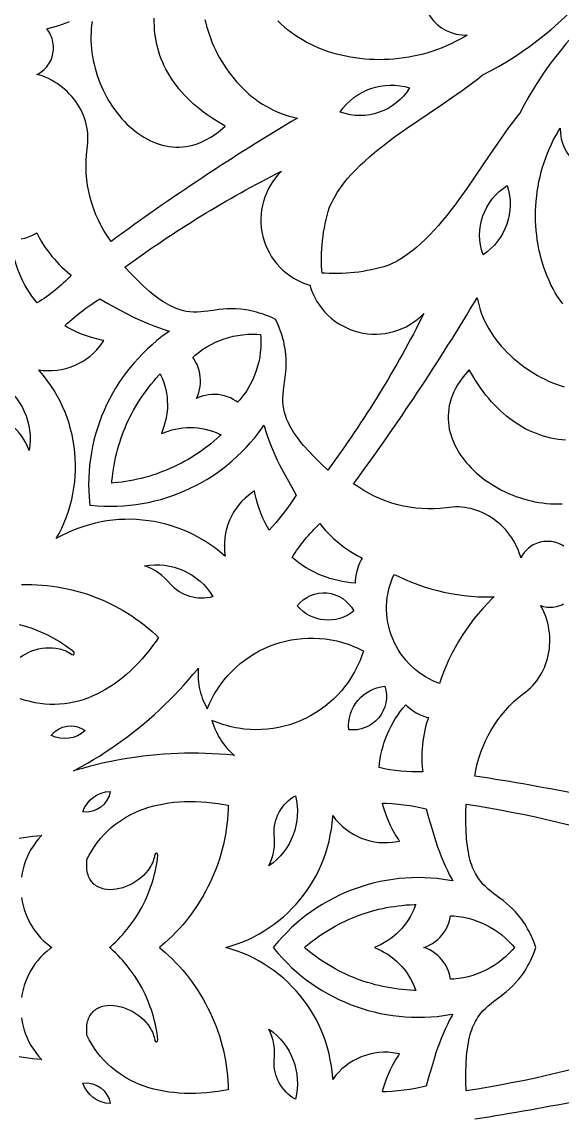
# Model space of a CAD drawing. Extents: x -1917 to -261, y -485 to 605.
# Drawn here: x -1255.5 to -1163.9, y 31.7 to 217.3 of the extents above; entities that cross this region are included whole.
import ezdxf

# ---------------------------------------------------------------- set-up
doc = ezdxf.new("R2010")
doc.units = 0
doc.layers.add('LAYER_1', color=18, linetype='CONTINUOUS')

msp = doc.modelspace()

# ---------------------------------------------------------------- linework, layer by layer
at = {"layer": 'LAYER_1'}
for points in [[(-1133.56, 232.64, 0.208478), (-1171.06, 201.79), (-1171.69, 201.01), (-1172.33, 200.17), (-1172.97, 199.31), (-1173.61, 198.42), (-1174.89, 196.6), (-1176.17, 194.72), (-1178.76, 190.89), (-1180.07, 188.97), (-1181.41, 187.09), (-1182.09, 186.17), (-1182.78, 185.27), (-1183.47, 184.39), (-1184.18, 183.52), (-1184.89, 182.69), (-1185.61, 181.88), (-1186.34, 181.1), (-1187.08, 180.35), (-1187.84, 179.64), (-1188.6, 178.97), (-1189.38, 178.34), (-1190.17, 177.75), (-1190.98, 177.21), (-1191.8, 176.72), (-1192.21, 176.49), (-1192.63, 176.28), (-1193.05, 176.08), (-1193.47, 175.9), (-1194.15, 175.69), (-1194.85, 175.5), (-1195.55, 175.33), (-1196.26, 175.17), (-1196.96, 175.03), (-1197.67, 174.9), (-1198.39, 174.8), (-1199.1, 174.71), (-1199.82, 174.64), (-1200.54, 174.59), (-1201.26, 174.55), (-1201.98, 174.53), (-1202.7, 174.53), (-1203.42, 174.55), (-1204.14, 174.58), (-1204.63, 174.62), (-1204.67, 175.11), (-1204.7, 175.83), (-1204.72, 176.55), (-1204.72, 177.27), (-1204.7, 177.99), (-1204.66, 178.71), (-1204.61, 179.43), (-1204.54, 180.15), (-1204.45, 180.86), (-1204.35, 181.58), (-1204.22, 182.29), (-1204.08, 183), (-1203.92, 183.7), (-1203.75, 184.4), (-1203.56, 185.1), (-1203.35, 185.78), (-1203.17, 186.2), (-1202.97, 186.62), (-1202.76, 187.04), (-1202.53, 187.45), (-1202.04, 188.27), (-1201.5, 189.08), (-1200.91, 189.87), (-1200.28, 190.65), (-1199.61, 191.41), (-1198.9, 192.17), (-1198.15, 192.91), (-1197.38, 193.64), (-1196.57, 194.36), (-1195.73, 195.08), (-1194.87, 195.78), (-1193.98, 196.47), (-1193.08, 197.16), (-1192.16, 197.84), (-1190.28, 199.18), (-1188.36, 200.49), (-1184.53, 203.08), (-1182.65, 204.36), (-1180.83, 205.64), (-1179.08, 206.92), (-1178.24, 207.56), (-1177.46, 208.19, 0.208481), (-1146.61, 245.69)], [(-1186.93, 225.2, 0.55555), (-1180.01, 215.03), (-1180.48, 214.74), (-1181.21, 214.31), (-1181.96, 213.91), (-1182.72, 213.54), (-1183.49, 213.19), (-1184.27, 212.86), (-1185.06, 212.56), (-1185.86, 212.28), (-1186.66, 212.03), (-1187.47, 211.8), (-1188.29, 211.6), (-1189.11, 211.42), (-1189.93, 211.27), (-1190.76, 211.14), (-1191.59, 211.03), (-1192.42, 210.95), (-1193.25, 210.89), (-1194.08, 210.85), (-1194.91, 210.84), (-1195.74, 210.86), (-1196.57, 210.89), (-1197.39, 210.95), (-1198.2, 211.03), (-1199.01, 211.14), (-1199.81, 211.27), (-1200.61, 211.42), (-1201.4, 211.6), (-1202.17, 211.8), (-1202.94, 212.02), (-1203.7, 212.26), (-1204.44, 212.53), (-1205.17, 212.82), (-1205.89, 213.13), (-1206.6, 213.46), (-1207.29, 213.82), (-1207.96, 214.19), (-1208.61, 214.59), (-1209.25, 215.01), (-1209.87, 215.46), (-1210.47, 215.92), (-1211.05, 216.41), (-1211.6, 216.91), (-1212.14, 217.44)], [(-1224.48, 217.69), (-1224.33, 217.02), (-1224.16, 216.36), (-1223.96, 215.69), (-1223.74, 215.03), (-1223.5, 214.37), (-1223.24, 213.71), (-1222.96, 213.06), (-1222.65, 212.42), (-1222.33, 211.78), (-1221.99, 211.15), (-1221.63, 210.53), (-1221.25, 209.91), (-1220.85, 209.31), (-1220.43, 208.72), (-1219.99, 208.15), (-1219.54, 207.59), (-1219.07, 207.04), (-1218.58, 206.51), (-1218.08, 205.99), (-1217.56, 205.49), (-1217.02, 205.01), (-1216.47, 204.55), (-1215.91, 204.12), (-1215.33, 203.7), (-1214.73, 203.3), (-1214.12, 202.93), (-1213.5, 202.59), (-1212.86, 202.27), (-1212.21, 201.97), (-1211.55, 201.7), (-1210.88, 201.47), (-1210.19, 201.26), (-1209.49, 201.08), (-1208.81, 200.94, 0.023948), (-1240.4, 180, -0.193982), (-1244.47, 195.72), (-1244.4, 196.23), (-1244.34, 196.75), (-1244.32, 197.28), (-1244.33, 197.8), (-1244.36, 198.33), (-1244.42, 198.85), (-1244.51, 199.37), (-1244.62, 199.88), (-1244.76, 200.39), (-1244.92, 200.9), (-1245.11, 201.39), (-1245.32, 201.88), (-1245.56, 202.36), (-1245.82, 202.84), (-1246.1, 203.3), (-1246.4, 203.75), (-1246.73, 204.18), (-1247.07, 204.6), (-1247.44, 205.01), (-1247.82, 205.4), (-1248.23, 205.78), (-1248.65, 206.14), (-1249.1, 206.48), (-1249.56, 206.8), (-1250.04, 207.1), (-1250.53, 207.38), (-1251.04, 207.63), (-1251.57, 207.87), (-1252.11, 208.08), (-1252.67, 208.26), (-1252.98, 208.34), (-1252.84, 208.41), (-1252.55, 208.58), (-1252.27, 208.76), (-1252.01, 208.96), (-1251.76, 209.18), (-1251.54, 209.41), (-1251.32, 209.65), (-1251.13, 209.9), (-1250.95, 210.16), (-1250.79, 210.44), (-1250.65, 210.72), (-1250.53, 211.01), (-1250.42, 211.31), (-1250.33, 211.61), (-1250.27, 211.92), (-1250.22, 212.23), (-1250.19, 212.54), (-1250.17, 212.86), (-1250.18, 213.18), (-1250.21, 213.49), (-1250.26, 213.81), (-1250.33, 214.12), (-1250.42, 214.43), (-1250.53, 214.74), (-1250.66, 215.04), (-1250.82, 215.33), (-1250.99, 215.62), (-1251.19, 215.9), (-1251.33, 216.07), (-1251.15, 216.11), (-1250.52, 216.28), (-1249.89, 216.46), (-1249.27, 216.66), (-1248.65, 216.87), (-1248.04, 217.1), (-1247.43, 217.35)], [(-1163.79, 169.38), (-1164.24, 170), (-1164.66, 170.64), (-1165.06, 171.29), (-1165.44, 171.97), (-1165.79, 172.65), (-1166.12, 173.36), (-1166.44, 174.08), (-1166.72, 174.81), (-1166.99, 175.55), (-1167.23, 176.31), (-1167.45, 177.08), (-1167.65, 177.85), (-1167.83, 178.64), (-1167.98, 179.44), (-1168.11, 180.24), (-1168.22, 181.05), (-1168.3, 181.86), (-1168.36, 182.68), (-1168.39, 183.51), (-1168.41, 184.34), (-1168.4, 185.17), (-1168.36, 186), (-1168.3, 186.83), (-1168.22, 187.66), (-1168.11, 188.49), (-1167.98, 189.32), (-1167.83, 190.14), (-1167.65, 190.96), (-1167.45, 191.78), (-1167.22, 192.59), (-1166.97, 193.4), (-1166.69, 194.19), (-1166.39, 194.98), (-1166.06, 195.76), (-1165.71, 196.53), (-1165.34, 197.29), (-1164.94, 198.04), (-1164.51, 198.77), (-1164.22, 199.24, 0.555563), (-1154.05, 192.32, 0.258887)], [(-1255.66, 180.43), (-1255.05, 180.57), (-1254.44, 180.76), (-1253.86, 180.99), (-1253.29, 181.27), (-1253, 181.44), (-1252.85, 181.13), (-1252.55, 180.57), (-1252.24, 180.02), (-1251.91, 179.48), (-1251.56, 178.95), (-1251.2, 178.44), (-1250.82, 177.94), (-1250.43, 177.45), (-1250.03, 176.97), (-1249.62, 176.51), (-1249.19, 176.07), (-1248.76, 175.64), (-1248.31, 175.22), (-1247.85, 174.82), (-1247.39, 174.44), (-1247.16, 174.26, -0.066734), (-1252.92, 169.55, -0.161874), (-1257.26, 180.26)], [(-1163.63, 128.26), (-1163.92, 128.43), (-1164.21, 128.59), (-1164.52, 128.72), (-1164.82, 128.83), (-1165.13, 128.92), (-1165.44, 128.99), (-1165.76, 129.04), (-1166.08, 129.07), (-1166.39, 129.08), (-1166.71, 129.07), (-1167.02, 129.03), (-1167.33, 128.99), (-1167.64, 128.92), (-1167.94, 128.83), (-1168.24, 128.72), (-1168.53, 128.6), (-1168.81, 128.46), (-1169.09, 128.3), (-1169.35, 128.12), (-1169.6, 127.93), (-1169.85, 127.72), (-1170.07, 127.49), (-1170.29, 127.24), (-1170.49, 126.98), (-1170.67, 126.7), (-1170.84, 126.41), (-1170.91, 126.27), (-1170.99, 126.58), (-1171.18, 127.14), (-1171.38, 127.68), (-1171.62, 128.21), (-1171.87, 128.72), (-1172.15, 129.21), (-1172.45, 129.69), (-1172.77, 130.15), (-1173.11, 130.6), (-1173.47, 131.02), (-1173.85, 131.43), (-1174.24, 131.81), (-1174.65, 132.18), (-1175.07, 132.52), (-1175.51, 132.85), (-1175.95, 133.15), (-1176.41, 133.43), (-1176.89, 133.69), (-1177.37, 133.93), (-1177.86, 134.14), (-1178.35, 134.33), (-1178.86, 134.49), (-1179.37, 134.63), (-1179.88, 134.74), (-1180.4, 134.83), (-1180.92, 134.89), (-1181.45, 134.92), (-1181.97, 134.93), (-1182.5, 134.91), (-1183.02, 134.85), (-1183.53, 134.78, -0.194027), (-1199.26, 138.86, 0.023981), (-1178.31, 170.44), (-1178.17, 169.76), (-1177.99, 169.06), (-1177.78, 168.38), (-1177.55, 167.7), (-1177.28, 167.04), (-1176.99, 166.39), (-1176.66, 165.75), (-1176.32, 165.13), (-1175.95, 164.52), (-1175.55, 163.92), (-1175.13, 163.34), (-1174.7, 162.78), (-1174.24, 162.23), (-1173.76, 161.69), (-1173.26, 161.17), (-1172.74, 160.67), (-1172.21, 160.18), (-1171.66, 159.71), (-1171.1, 159.26), (-1170.53, 158.82), (-1169.94, 158.4), (-1169.34, 158), (-1168.72, 157.62), (-1168.1, 157.26), (-1167.47, 156.92), (-1166.84, 156.6), (-1166.19, 156.29), (-1165.54, 156.01), (-1164.88, 155.75), (-1164.22, 155.51), (-1163.56, 155.29)], [(-1141.56, 81.71, 0.023948), (-1178.7, 89.23, -0.193982), (-1170.47, 103.23), (-1170.05, 103.53), (-1169.64, 103.87), (-1169.26, 104.22), (-1168.89, 104.6), (-1168.54, 104.99), (-1168.21, 105.41), (-1167.91, 105.83), (-1167.62, 106.28), (-1167.36, 106.74), (-1167.12, 107.21), (-1166.9, 107.69), (-1166.71, 108.19), (-1166.53, 108.7), (-1166.38, 109.21), (-1166.26, 109.74), (-1166.15, 110.27), (-1166.07, 110.81), (-1166.02, 111.35), (-1165.99, 111.9), (-1165.99, 112.45), (-1166.01, 113), (-1166.05, 113.55), (-1166.13, 114.11), (-1166.22, 114.66), (-1166.35, 115.21), (-1166.5, 115.76), (-1166.68, 116.3), (-1166.89, 116.84), (-1167.13, 117.37), (-1167.4, 117.89), (-1167.55, 118.17), (-1167.41, 118.12), (-1167.08, 118.03), (-1166.76, 117.96), (-1166.43, 117.92), (-1166.1, 117.9), (-1165.78, 117.9), (-1165.46, 117.92), (-1165.14, 117.96), (-1164.83, 118.03), (-1164.52, 118.11), (-1164.22, 118.21), (-1163.93, 118.32), (-1163.65, 118.46)], [(-1255.84, 109.42), (-1255.38, 109.73), (-1254.89, 110.01), (-1254.37, 110.27), (-1253.83, 110.49), (-1253.27, 110.67), (-1252.69, 110.82), (-1252.11, 110.93), (-1251.51, 111), (-1250.92, 111.03), (-1250.33, 111.01), (-1249.75, 110.95), (-1249.17, 110.84), (-1248.89, 110.76), (-1248.61, 110.68), (-1248.34, 110.58), (-1248.07, 110.47), (-1247.81, 110.34), (-1247.56, 110.2), (-1247.31, 110.05), (-1247.06, 109.88, 0.968464), (-1246.74, 110.31), (-1247.2, 110.67), (-1247.66, 111.02), (-1248.14, 111.36), (-1248.62, 111.69), (-1249.11, 112), (-1249.6, 112.3), (-1250.1, 112.59), (-1250.61, 112.86), (-1251.12, 113.13), (-1251.64, 113.38), (-1252.69, 113.84), (-1253.77, 114.26), (-1254.86, 114.62), (-1255.96, 114.92)], [(-1149.86, 43.06, -0.042468), (-1180.16, 35.81), (-1180.21, 37.26), (-1180.22, 38.86), (-1180.19, 40.32), (-1180.11, 41.65), (-1180.05, 42.26), (-1179.98, 42.85), (-1179.9, 43.4), (-1179.81, 43.93), (-1179.72, 44.43), (-1179.61, 44.9), (-1179.49, 45.35), (-1179.37, 45.77), (-1179.23, 46.17), (-1179.09, 46.55), (-1178.94, 46.91), (-1178.79, 47.25), (-1178.62, 47.58), (-1178.45, 47.88), (-1178.28, 48.17), (-1178.09, 48.44), (-1177.71, 48.96), (-1177.3, 49.42), (-1176.87, 49.85), (-1176.42, 50.26), (-1175.95, 50.65), (-1175.46, 51.02), (-1174.45, 51.78), (-1173.4, 52.6), (-1172.87, 53.06), (-1172.34, 53.56), (-1171.81, 54.11), (-1171.28, 54.71), (-1170.76, 55.39), (-1170.25, 56.13), (-1170, 56.54), (-1169.76, 56.97), (-1169.52, 57.42), (-1169.28, 57.89), (-1169.04, 58.39), (-1168.81, 58.91), (-1168.59, 59.46), (-1168.34, 60.14), (-1168.59, 60.81), (-1168.81, 61.36), (-1169.04, 61.89), (-1169.28, 62.38), (-1169.52, 62.86), (-1169.76, 63.31), (-1170, 63.73), (-1170.25, 64.14), (-1170.51, 64.52), (-1170.76, 64.89), (-1171.28, 65.56), (-1171.81, 66.17), (-1172.34, 66.72), (-1172.87, 67.21), (-1173.4, 67.67), (-1173.93, 68.09), (-1174.45, 68.49), (-1175.46, 69.25), (-1175.95, 69.63), (-1176.42, 70.02), (-1176.87, 70.42), (-1177.3, 70.85), (-1177.71, 71.32), (-1178.09, 71.83), (-1178.45, 72.39), (-1178.62, 72.7), (-1178.79, 73.02), (-1178.94, 73.36), (-1179.09, 73.72), (-1179.23, 74.1), (-1179.37, 74.5), (-1179.49, 74.93), (-1179.61, 75.37), (-1179.72, 75.85), (-1179.81, 76.35), (-1179.9, 76.87), (-1179.98, 77.43), (-1180.05, 78.01), (-1180.11, 78.63), (-1180.19, 79.95), (-1180.22, 81.41), (-1180.21, 83.01), (-1180.16, 84.46, -0.042505), (-1149.86, 77.22, 0.575019)], [(-1178.7, 31.05, 0.023981), (-1141.56, 38.57), (-1141.94, 37.99), (-1142.3, 37.37), (-1142.64, 36.74), (-1142.95, 36.09), (-1143.23, 35.44), (-1143.48, 34.77), (-1143.71, 34.09), (-1143.9, 33.41), (-1144.07, 32.71), (-1144.21, 32.01), (-1144.33, 31.31)]]:
    msp.add_lwpolyline(points, format="xyb", dxfattribs=at)
for points in [[(-1243.61, 217.35), (-1243.7, 216.69), (-1243.77, 216.03), (-1243.81, 215.37), (-1243.83, 214.7), (-1243.82, 214.03), (-1243.79, 213.37), (-1243.73, 212.7), (-1243.66, 212.04), (-1243.56, 211.38), (-1243.44, 210.72), (-1243.29, 210.07), (-1243.13, 209.42), (-1242.95, 208.78), (-1242.75, 208.14), (-1242.53, 207.51), (-1242.29, 206.89), (-1242.03, 206.28), (-1241.76, 205.68), (-1241.47, 205.09), (-1241.16, 204.51), (-1240.83, 203.94), (-1240.49, 203.38), (-1240.14, 202.84), (-1239.77, 202.32), (-1239.38, 201.8), (-1238.98, 201.31), (-1238.57, 200.83), (-1238.15, 200.37), (-1237.71, 199.92), (-1237.26, 199.5), (-1236.8, 199.1), (-1236.33, 198.71), (-1235.85, 198.35), (-1235.36, 198.01), (-1234.86, 197.7), (-1234.35, 197.41), (-1233.83, 197.14), (-1233.3, 196.9), (-1232.77, 196.69), (-1232.23, 196.5), (-1231.68, 196.34), (-1231.12, 196.22), (-1230.56, 196.12), (-1230, 196.05), (-1229.43, 196.02), (-1228.86, 196.01), (-1228.28, 196.05), (-1227.7, 196.11), (-1227.12, 196.22), (-1226.53, 196.35), (-1225.95, 196.53), (-1225.37, 196.74), (-1224.78, 196.99), (-1224.2, 197.28), (-1223.62, 197.61), (-1223.04, 197.98), (-1222.46, 198.39), (-1221.89, 198.84), (-1221.04, 199.58), (-1222.09, 200.19), (-1222.78, 200.62), (-1223.45, 201.05), (-1224.1, 201.5), (-1224.73, 201.95), (-1225.33, 202.42), (-1225.91, 202.89), (-1226.47, 203.37), (-1227, 203.86), (-1227.51, 204.36), (-1228, 204.87), (-1228.47, 205.39), (-1228.91, 205.91), (-1229.33, 206.44), (-1229.73, 206.98), (-1230.11, 207.53), (-1230.46, 208.09), (-1230.79, 208.65), (-1231.1, 209.22), (-1231.39, 209.8), (-1231.65, 210.39), (-1231.89, 210.98), (-1232.11, 211.58), (-1232.31, 212.18), (-1232.48, 212.79), (-1232.64, 213.41), (-1232.77, 214.04), (-1232.87, 214.67), (-1232.96, 215.3), (-1233.02, 215.94), (-1233.06, 216.59), (-1233.08, 217.25), (-1233.08, 217.91)], [(-1163.31, 146.23), (-1163.95, 146.29), (-1164.58, 146.38), (-1165.22, 146.48), (-1165.84, 146.61), (-1166.46, 146.77), (-1167.07, 146.94), (-1167.67, 147.14), (-1168.27, 147.36), (-1168.86, 147.6), (-1169.45, 147.86), (-1170.03, 148.15), (-1170.6, 148.46), (-1171.16, 148.79), (-1171.72, 149.14), (-1172.27, 149.52), (-1172.81, 149.92), (-1173.34, 150.34), (-1173.86, 150.78), (-1174.38, 151.25), (-1174.89, 151.74), (-1175.39, 152.25), (-1175.88, 152.79), (-1176.36, 153.34), (-1176.84, 153.92), (-1177.3, 154.53), (-1177.75, 155.15), (-1178.2, 155.8), (-1178.63, 156.47), (-1179.06, 157.16), (-1179.67, 158.21), (-1180.41, 157.36), (-1180.86, 156.79), (-1181.27, 156.21), (-1181.64, 155.63), (-1181.97, 155.05), (-1182.26, 154.47), (-1182.51, 153.88), (-1182.72, 153.3), (-1182.9, 152.72), (-1183.04, 152.13), (-1183.14, 151.55), (-1183.2, 150.97), (-1183.24, 150.4), (-1183.23, 149.82), (-1183.2, 149.25), (-1183.13, 148.69), (-1183.04, 148.13), (-1182.91, 147.57), (-1182.75, 147.02), (-1182.56, 146.48), (-1182.35, 145.95), (-1182.11, 145.42), (-1181.84, 144.9), (-1181.55, 144.39), (-1181.24, 143.89), (-1180.9, 143.4), (-1180.54, 142.92), (-1180.15, 142.45), (-1179.75, 141.99), (-1179.33, 141.54), (-1178.88, 141.1), (-1178.42, 140.68), (-1177.94, 140.27), (-1177.45, 139.87), (-1176.93, 139.48), (-1176.41, 139.11), (-1175.87, 138.76), (-1175.31, 138.42), (-1174.74, 138.09), (-1174.16, 137.79), (-1173.57, 137.49), (-1172.97, 137.22), (-1172.36, 136.96), (-1171.74, 136.72), (-1171.11, 136.5), (-1170.47, 136.3), (-1169.83, 136.12), (-1169.18, 135.96), (-1168.53, 135.81), (-1167.87, 135.69), (-1167.21, 135.6), (-1166.55, 135.52), (-1165.88, 135.46), (-1165.22, 135.43), (-1164.55, 135.43), (-1163.88, 135.44)], [(-1255.58, 121.73), (-1254.72, 121.75), (-1253.85, 121.74), (-1252.99, 121.71), (-1252.12, 121.65), (-1251.27, 121.58), (-1250.41, 121.48), (-1249.56, 121.35), (-1248.72, 121.21), (-1247.88, 121.04), (-1247.04, 120.85), (-1246.22, 120.64), (-1245.39, 120.4), (-1244.58, 120.15), (-1243.77, 119.87), (-1242.97, 119.57), (-1242.18, 119.25), (-1241.39, 118.91), (-1240.62, 118.54), (-1239.85, 118.16), (-1239.1, 117.76), (-1238.35, 117.33), (-1237.62, 116.89), (-1236.89, 116.42), (-1236.18, 115.94), (-1235.48, 115.43), (-1234.8, 114.91), (-1234.12, 114.36), (-1233.46, 113.8), (-1232.82, 113.22), (-1232.35, 112.77), (-1232.78, 112.14), (-1233.36, 111.34), (-1233.95, 110.56), (-1234.56, 109.81), (-1235.18, 109.09), (-1235.82, 108.4), (-1236.47, 107.73), (-1237.13, 107.1), (-1237.8, 106.49), (-1238.49, 105.91), (-1239.19, 105.37), (-1239.9, 104.85), (-1240.62, 104.37), (-1241.35, 103.92), (-1242.09, 103.51), (-1242.84, 103.13), (-1243.6, 102.78), (-1244.37, 102.48), (-1245.15, 102.2), (-1245.93, 101.97), (-1246.72, 101.78), (-1247.52, 101.62), (-1248.33, 101.5), (-1249.14, 101.43), (-1249.96, 101.39), (-1250.79, 101.4), (-1251.62, 101.45), (-1252.46, 101.54), (-1253.3, 101.68), (-1254.15, 101.87), (-1255, 102.09), (-1255.81, 102.36)], [(-1256, 78.68), (-1255.25, 78.82), (-1254.49, 78.93), (-1253.73, 79.02), (-1252.96, 79.1), (-1252.2, 79.16), (-1252.14, 79.16), (-1252.18, 79.13), (-1252.69, 78.57), (-1253.16, 77.99), (-1253.59, 77.38), (-1253.99, 76.77), (-1254.34, 76.13), (-1254.65, 75.48), (-1254.92, 74.83), (-1255.15, 74.16), (-1255.34, 73.48), (-1255.49, 72.79), (-1255.6, 72.1)], [(-1255.59, 68.64), (-1255.48, 67.96), (-1255.33, 67.28), (-1255.14, 66.61), (-1254.92, 65.96), (-1254.66, 65.31), (-1254.36, 64.68), (-1254.03, 64.06), (-1253.66, 63.47), (-1253.26, 62.89), (-1252.83, 62.33), (-1252.36, 61.79), (-1251.85, 61.28), (-1251.31, 60.8), (-1250.74, 60.34), (-1250.46, 60.14), (-1250.74, 59.94), (-1251.31, 59.48), (-1251.85, 58.99), (-1252.36, 58.48), (-1252.83, 57.95), (-1253.26, 57.39), (-1253.66, 56.81), (-1254.03, 56.21), (-1254.36, 55.59), (-1254.66, 54.96), (-1254.92, 54.32), (-1255.14, 53.66), (-1255.33, 52.99), (-1255.48, 52.32), (-1255.59, 51.63)], [(-1255.6, 48.17), (-1255.49, 47.48), (-1255.34, 46.8), (-1255.15, 46.12), (-1254.92, 45.45), (-1254.65, 44.79), (-1254.34, 44.14), (-1253.99, 43.51), (-1253.59, 42.89), (-1253.16, 42.29), (-1252.69, 41.71), (-1252.18, 41.14), (-1252.14, 41.11), (-1252.2, 41.12), (-1252.96, 41.17), (-1253.73, 41.25), (-1254.49, 41.35), (-1255.25, 41.46), (-1256, 41.59)]]:
    msp.add_lwpolyline(points, dxfattribs=at)
for points in [[(-1201.53, 201.95, -0.33339), (-1189.78, 206.05, -0.355981)], [(-1211.51, 191.9, 0.575019), (-1206.7, 172.56, 0.574933), (-1187.35, 167.74, -0.042468), (-1203.65, 141.19), (-1204.72, 142.18), (-1205.86, 143.3), (-1206.87, 144.36), (-1207.75, 145.36), (-1208.14, 145.83), (-1208.51, 146.29), (-1208.84, 146.74), (-1209.15, 147.17), (-1209.44, 147.6), (-1209.69, 148.01), (-1209.93, 148.41), (-1210.14, 148.8), (-1210.33, 149.17), (-1210.5, 149.54), (-1210.65, 149.9), (-1210.78, 150.25), (-1210.89, 150.6), (-1210.99, 150.93), (-1211.07, 151.26), (-1211.13, 151.58), (-1211.22, 152.22), (-1211.26, 152.84), (-1211.26, 153.45), (-1211.23, 154.05), (-1211.17, 154.66), (-1211.09, 155.27), (-1210.91, 156.52), (-1210.75, 157.84), (-1210.7, 158.54), (-1210.68, 159.27), (-1210.69, 160.03), (-1210.74, 160.84), (-1210.85, 161.68), (-1211.02, 162.57), (-1211.13, 163.03), (-1211.26, 163.51), (-1211.41, 164), (-1211.57, 164.5), (-1211.76, 165.02), (-1211.97, 165.55), (-1212.2, 166.1), (-1212.5, 166.75), (-1213.15, 167.05), (-1213.7, 167.28), (-1214.23, 167.49), (-1214.75, 167.68), (-1215.26, 167.84), (-1215.74, 167.99), (-1216.22, 168.12), (-1216.68, 168.23), (-1217.13, 168.32), (-1217.57, 168.4), (-1218.42, 168.51), (-1219.22, 168.56), (-1219.98, 168.57), (-1220.71, 168.55), (-1221.41, 168.5), (-1222.08, 168.42), (-1222.73, 168.34), (-1223.98, 168.16), (-1224.59, 168.08), (-1225.2, 168.02), (-1225.8, 167.99), (-1226.41, 167.99), (-1227.03, 168.03), (-1227.66, 168.12), (-1228.32, 168.27), (-1228.65, 168.36), (-1229, 168.47), (-1229.35, 168.6), (-1229.71, 168.75), (-1230.08, 168.92), (-1230.46, 169.11), (-1230.84, 169.32), (-1231.24, 169.56), (-1231.65, 169.81), (-1232.08, 170.1), (-1232.51, 170.41), (-1232.96, 170.75), (-1233.42, 171.11), (-1233.89, 171.5), (-1234.89, 172.38), (-1235.95, 173.39), (-1237.07, 174.53), (-1238.06, 175.6, -0.042505)], [(-1173.2, 189.47, -0.33339), (-1177.3, 177.72, -0.355981)], [(-1240.98, 169.48), (-1239.47, 168.64), (-1237.93, 167.82), (-1236.37, 167.04), (-1235.58, 166.67), (-1234.79, 166.32), (-1233.99, 165.98), (-1233.18, 165.66), (-1232.37, 165.36), (-1231.55, 165.09), (-1230.72, 164.84), (-1230.47, 164.77), (-1230.88, 164.48), (-1231.77, 163.84), (-1232.63, 163.16), (-1233.46, 162.46), (-1234.26, 161.73), (-1235.03, 160.98), (-1235.78, 160.2), (-1236.5, 159.4), (-1237.19, 158.58), (-1237.85, 157.74), (-1238.48, 156.88), (-1239.08, 155.99), (-1239.65, 155.09), (-1240.18, 154.17), (-1240.69, 153.23), (-1241.16, 152.27), (-1241.6, 151.3), (-1242.01, 150.32), (-1242.39, 149.32), (-1242.73, 148.31), (-1243.04, 147.28), (-1243.31, 146.25), (-1243.55, 145.2), (-1243.75, 144.14), (-1243.91, 143.08), (-1244.04, 142.01), (-1244.14, 140.93), (-1244.19, 139.84), (-1244.21, 138.75), (-1244.19, 137.66), (-1244.13, 136.56), (-1244.02, 135.23), (-1242.69, 135.12), (-1241.59, 135.06), (-1240.5, 135.04), (-1239.41, 135.06), (-1238.32, 135.11), (-1237.24, 135.21), (-1236.17, 135.34), (-1235.11, 135.5), (-1234.05, 135.7), (-1233, 135.94), (-1231.97, 136.21), (-1230.94, 136.52), (-1229.93, 136.86), (-1228.93, 137.24), (-1227.95, 137.65), (-1226.98, 138.09), (-1226.02, 138.56), (-1225.08, 139.07), (-1224.16, 139.6), (-1223.26, 140.17), (-1222.38, 140.77), (-1221.51, 141.4), (-1220.67, 142.06), (-1219.85, 142.75), (-1219.05, 143.47), (-1218.27, 144.22), (-1217.52, 144.99), (-1216.79, 145.79), (-1216.09, 146.62), (-1215.42, 147.48), (-1214.77, 148.37), (-1214.48, 148.78), (-1214.41, 148.53), (-1214.16, 147.7), (-1213.89, 146.88), (-1213.59, 146.07), (-1213.27, 145.26), (-1212.94, 144.46), (-1212.58, 143.67), (-1212.21, 142.88), (-1211.83, 142.09), (-1211.43, 141.32), (-1210.61, 139.78), (-1209.77, 138.27), (-1208.99, 136.94), (-1209.45, 136.23), (-1210.02, 135.4), (-1210.6, 134.59), (-1211.21, 133.79), (-1211.83, 133), (-1212.48, 132.23), (-1213.14, 131.48), (-1213.58, 131), (-1213.85, 131.46), (-1214.27, 132.24), (-1214.65, 133.03), (-1215, 133.84), (-1215.31, 134.67), (-1215.58, 135.51), (-1215.81, 136.37), (-1216, 137.24), (-1216.09, 137.63), (-1216.42, 137.41, 0.292397), (-1221.04, 126.55), (-1221.2, 126.7), (-1222.01, 127.38), (-1222.84, 128.02), (-1223.69, 128.62), (-1224.57, 129.18), (-1225.46, 129.7), (-1226.36, 130.19), (-1227.29, 130.63), (-1228.22, 131.03), (-1229.17, 131.39), (-1230.14, 131.71), (-1231.11, 131.99), (-1232.09, 132.23), (-1233.08, 132.43), (-1234.07, 132.59), (-1235.07, 132.7), (-1236.08, 132.78), (-1237.08, 132.82), (-1238.09, 132.81), (-1239.09, 132.76), (-1240.1, 132.68), (-1241.1, 132.55), (-1242.1, 132.38), (-1243.09, 132.16), (-1244.07, 131.91), (-1245.05, 131.62), (-1246.02, 131.28), (-1246.97, 130.9), (-1247.92, 130.48), (-1248.85, 130.02), (-1249.71, 129.54), (-1249.23, 130.41), (-1248.77, 131.33), (-1248.35, 132.28), (-1247.97, 133.23), (-1247.63, 134.2), (-1247.34, 135.18), (-1247.09, 136.16), (-1246.87, 137.15), (-1246.7, 138.15), (-1246.57, 139.15), (-1246.49, 140.16), (-1246.44, 141.16), (-1246.43, 142.17), (-1246.47, 143.18), (-1246.55, 144.18), (-1246.66, 145.18), (-1246.82, 146.17), (-1247.02, 147.16), (-1247.26, 148.14), (-1247.54, 149.12), (-1247.86, 150.08), (-1248.22, 151.03), (-1248.62, 151.96), (-1249.06, 152.89), (-1249.55, 153.79), (-1250.07, 154.68), (-1250.63, 155.56), (-1251.23, 156.41), (-1251.87, 157.24), (-1252.55, 158.05), (-1252.7, 158.21, 0.292397), (-1241.85, 162.83), (-1241.62, 163.16), (-1242.01, 163.25), (-1242.88, 163.44), (-1243.74, 163.67), (-1244.58, 163.94), (-1245.41, 164.25), (-1246.22, 164.6), (-1247.01, 164.98), (-1247.79, 165.4), (-1248.25, 165.67), (-1247.77, 166.11), (-1247.02, 166.77), (-1246.25, 167.42), (-1245.46, 168.04), (-1244.66, 168.65), (-1243.85, 169.23), (-1243.02, 169.8), (-1242.31, 170.26)], [(-1259.56, 156.12, -0.312588), (-1254.32, 144.52, 0.141792), (-1257.44, 148.91, -0.287102)], [(-1204.81, 131.86), (-1204.43, 131.4), (-1204.03, 130.94), (-1203.61, 130.49), (-1203.18, 130.06), (-1202.74, 129.63), (-1202.28, 129.22), (-1201.8, 128.82), (-1201.32, 128.43), (-1200.81, 128.05), (-1200.3, 127.69), (-1199.77, 127.35), (-1199.23, 127.01), (-1198.68, 126.7), (-1198.12, 126.4), (-1197.81, 126.25), (-1197.98, 125.96), (-1198.26, 125.39), (-1198.49, 124.81), (-1198.68, 124.21), (-1198.82, 123.59), (-1198.93, 122.97), (-1198.98, 122.34), (-1198.99, 121.99, -0.161927), (-1209.7, 126.33, -0.066618), (-1204.99, 132.09)], [(-1234.73, 124.93, -0.312542), (-1223.13, 119.69, -0.28687), (-1230.34, 121.81, 0.141794)], [(-1208.82, 118.15, -0.547146), (-1199.24, 117.26, -0.412174)], [(-1193.96, 104.51, -0.547146), (-1200.1, 97.1, -0.412174)], [(-1190.19, 101.1), (-1189.7, 100.69), (-1189.19, 100.33), (-1188.65, 99.99), (-1188.09, 99.7), (-1187.51, 99.45), (-1186.91, 99.25), (-1186.59, 99.16), (-1186.7, 98.84), (-1186.89, 98.23), (-1187.06, 97.62), (-1187.2, 97), (-1187.33, 96.38), (-1187.44, 95.76), (-1187.53, 95.14), (-1187.6, 94.52), (-1187.65, 93.9), (-1187.68, 93.29), (-1187.7, 92.67), (-1187.69, 92.06), (-1187.67, 91.45), (-1187.63, 90.84), (-1187.57, 90.25), (-1187.54, 89.95, -0.066734), (-1194.94, 90.69, -0.161874), (-1190.43, 101.34)], [(-1250.57, 96.13, -0.400535), (-1244.81, 96.96, -0.313022)], [(-1240.54, 86.64, -0.400535), (-1245.2, 83.15, -0.313022)], [(-1209.13, 85.9, -0.312588), (-1213.63, 73.99, 0.141792), (-1212.73, 79.3, -0.287102)], [(-1226.09, 84.91), (-1225.15, 84.87), (-1224.2, 84.8), (-1223.24, 84.7), (-1222.27, 84.57), (-1221.3, 84.41), (-1220.54, 84.27), (-1220.56, 83.63), (-1220.6, 82.76), (-1220.67, 81.89), (-1220.76, 81.03), (-1220.88, 80.17), (-1221.02, 79.32), (-1221.18, 78.48), (-1221.36, 77.64), (-1221.56, 76.8), (-1221.79, 75.97), (-1222.04, 75.15), (-1222.31, 74.34), (-1222.6, 73.54), (-1222.91, 72.74), (-1223.25, 71.96), (-1223.6, 71.18), (-1223.98, 70.41), (-1224.37, 69.65), (-1224.79, 68.9), (-1225.22, 68.17), (-1225.68, 67.44), (-1226.15, 66.73), (-1226.65, 66.03), (-1227.16, 65.34), (-1227.69, 64.67), (-1228.25, 64.01), (-1228.82, 63.36), (-1229.4, 62.73), (-1230.01, 62.11), (-1230.64, 61.5), (-1231.28, 60.92), (-1232.18, 60.14), (-1231.28, 59.36), (-1230.64, 58.77), (-1230.01, 58.17), (-1229.4, 57.55), (-1228.82, 56.92), (-1228.25, 56.27), (-1227.69, 55.61), (-1227.16, 54.93), (-1226.65, 54.24), (-1226.15, 53.54), (-1225.68, 52.83), (-1225.22, 52.11), (-1224.79, 51.37), (-1224.37, 50.62), (-1223.98, 49.86), (-1223.6, 49.1), (-1223.25, 48.32), (-1222.91, 47.53), (-1222.6, 46.74), (-1222.31, 45.93), (-1222.04, 45.12), (-1221.79, 44.3), (-1221.56, 43.47), (-1221.36, 42.64), (-1221.18, 41.8), (-1221.02, 40.95), (-1220.88, 40.1), (-1220.76, 39.24), (-1220.67, 38.38), (-1220.6, 37.52), (-1220.56, 36.65), (-1220.54, 36), (-1221.3, 35.86), (-1222.27, 35.7), (-1223.24, 35.58), (-1224.2, 35.48), (-1225.15, 35.41), (-1226.09, 35.37), (-1227.02, 35.35), (-1227.94, 35.37), (-1228.84, 35.42), (-1229.74, 35.5), (-1230.62, 35.6), (-1231.48, 35.74), (-1232.33, 35.91), (-1233.17, 36.11), (-1233.98, 36.34), (-1234.78, 36.6), (-1235.56, 36.9), (-1236.32, 37.22), (-1237.06, 37.58), (-1237.78, 37.97), (-1238.48, 38.39), (-1239.16, 38.85), (-1239.81, 39.34), (-1240.44, 39.86), (-1241.04, 40.41), (-1241.62, 41), (-1242.18, 41.62), (-1242.7, 42.28), (-1243.2, 42.98), (-1243.67, 43.7), (-1244.11, 44.47), (-1244.5, 45.23), (-1244.53, 45.57), (-1244.54, 45.94), (-1244.54, 46.3), (-1244.52, 46.63), (-1244.49, 46.95), (-1244.44, 47.26), (-1244.38, 47.55), (-1244.3, 47.82), (-1244.21, 48.07), (-1244.1, 48.31), (-1243.99, 48.53), (-1243.86, 48.74), (-1243.72, 48.94), (-1243.57, 49.12), (-1243.42, 49.28), (-1243.25, 49.44), (-1243.07, 49.58), (-1242.88, 49.71), (-1242.68, 49.82), (-1242.48, 49.93), (-1242.27, 50.02), (-1242.05, 50.1), (-1241.82, 50.16), (-1241.59, 50.22), (-1241.09, 50.29), (-1240.59, 50.32), (-1240.06, 50.3), (-1239.52, 50.24), (-1238.98, 50.14), (-1238.43, 49.99), (-1237.89, 49.8), (-1237.35, 49.57), (-1236.82, 49.31), (-1236.31, 49.01), (-1235.82, 48.67), (-1235.35, 48.3), (-1234.91, 47.9), (-1234.5, 47.47), (-1234.13, 47.02), (-1233.81, 46.53), (-1233.66, 46.28), (-1233.53, 46.02), (-1233.4, 45.76), (-1233.29, 45.49), (-1233.2, 45.22), (-1233.11, 44.94), (-1233.05, 44.66), (-1232.99, 44.36, 0.968464), (-1232.46, 44.44), (-1232.52, 45.02), (-1232.61, 45.6), (-1232.71, 46.17), (-1232.82, 46.74), (-1232.94, 47.31), (-1233.08, 47.87), (-1233.23, 48.43), (-1233.39, 48.98), (-1233.57, 49.53), (-1233.76, 50.08), (-1234.17, 51.15), (-1234.64, 52.2), (-1235.15, 53.22), (-1235.72, 54.22), (-1236.33, 55.19), (-1236.98, 56.13), (-1237.68, 57.05), (-1238.42, 57.92), (-1238.81, 58.35), (-1239.21, 58.77), (-1239.62, 59.18), (-1240.04, 59.58), (-1240.47, 59.96), (-1240.67, 60.14), (-1240.47, 60.31), (-1240.04, 60.7), (-1239.62, 61.1), (-1239.21, 61.51), (-1238.81, 61.92), (-1238.43, 62.35), (-1238.05, 62.78), (-1237.68, 63.23), (-1236.98, 64.14), (-1236.33, 65.08), (-1235.72, 66.05), (-1235.15, 67.05), (-1234.64, 68.08), (-1234.17, 69.13), (-1233.76, 70.2), (-1233.39, 71.29), (-1233.23, 71.85), (-1233.08, 72.4), (-1232.94, 72.97), (-1232.82, 73.53), (-1232.71, 74.1), (-1232.61, 74.68), (-1232.52, 75.26), (-1232.46, 75.83, 0.968464), (-1232.99, 75.91), (-1233.05, 75.62), (-1233.11, 75.33), (-1233.2, 75.06), (-1233.29, 74.78), (-1233.4, 74.51), (-1233.53, 74.25), (-1233.66, 73.99), (-1233.81, 73.74), (-1234.13, 73.26), (-1234.5, 72.8), (-1234.91, 72.37), (-1235.35, 71.97), (-1235.82, 71.6), (-1236.31, 71.27), (-1236.82, 70.97), (-1237.35, 70.7), (-1237.89, 70.47), (-1238.43, 70.28), (-1238.98, 70.14), (-1239.52, 70.03), (-1240.06, 69.97), (-1240.59, 69.95), (-1241.09, 69.98), (-1241.59, 70.06), (-1241.82, 70.11), (-1242.05, 70.18), (-1242.27, 70.26), (-1242.48, 70.35), (-1242.68, 70.45), (-1242.88, 70.57), (-1243.07, 70.7), (-1243.25, 70.84), (-1243.42, 70.99), (-1243.57, 71.16), (-1243.72, 71.34), (-1243.86, 71.53), (-1243.99, 71.74), (-1244.1, 71.96), (-1244.21, 72.2), (-1244.3, 72.46), (-1244.38, 72.73), (-1244.44, 73.02), (-1244.49, 73.32), (-1244.52, 73.64), (-1244.54, 73.98), (-1244.54, 74.33), (-1244.53, 74.71), (-1244.5, 75.05), (-1244.11, 75.81), (-1243.67, 76.57), (-1243.2, 77.3), (-1242.7, 77.99), (-1242.18, 78.65), (-1241.62, 79.27), (-1241.04, 79.86), (-1240.44, 80.42), (-1239.81, 80.94), (-1239.16, 81.43), (-1238.48, 81.88), (-1237.78, 82.3), (-1237.06, 82.69), (-1236.32, 83.05), (-1235.56, 83.38), (-1234.78, 83.67), (-1233.98, 83.93), (-1233.17, 84.16), (-1232.33, 84.36), (-1231.48, 84.53), (-1230.62, 84.67), (-1229.74, 84.78), (-1228.84, 84.86), (-1227.94, 84.9), (-1227.02, 84.92)], [(-1193.73, 84.63), (-1192.73, 84.56), (-1191.73, 84.47), (-1190.73, 84.36), (-1189.74, 84.22), (-1188.75, 84.06), (-1187.76, 83.87), (-1186.94, 83.7), (-1186.54, 82.2), (-1186.07, 80.54), (-1185.57, 78.88), (-1185.02, 77.22), (-1184.72, 76.4), (-1184.41, 75.59), (-1184.08, 74.78), (-1183.73, 73.99), (-1183.37, 73.2), (-1182.98, 72.43), (-1182.58, 71.67), (-1182.45, 71.44), (-1182.94, 71.53), (-1184.03, 71.7), (-1185.11, 71.83), (-1186.19, 71.92), (-1187.27, 71.97), (-1188.35, 71.99), (-1189.43, 71.97), (-1190.5, 71.91), (-1191.57, 71.82), (-1192.64, 71.69), (-1193.69, 71.52), (-1194.74, 71.32), (-1195.78, 71.09), (-1196.81, 70.81), (-1197.83, 70.51), (-1198.84, 70.17), (-1199.84, 69.79), (-1200.83, 69.39), (-1201.8, 68.94), (-1202.76, 68.47), (-1203.7, 67.96), (-1204.62, 67.42), (-1205.53, 66.85), (-1206.42, 66.25), (-1207.29, 65.61), (-1208.14, 64.95), (-1208.97, 64.25), (-1209.78, 63.52), (-1210.56, 62.76), (-1211.32, 61.97), (-1212.06, 61.16), (-1212.91, 60.14), (-1212.06, 59.12), (-1211.32, 58.3), (-1210.56, 57.51), (-1209.78, 56.75), (-1208.97, 56.03), (-1208.14, 55.33), (-1207.29, 54.66), (-1206.42, 54.03), (-1205.53, 53.42), (-1204.62, 52.85), (-1203.7, 52.31), (-1202.76, 51.8), (-1201.8, 51.33), (-1200.83, 50.89), (-1199.84, 50.48), (-1198.84, 50.11), (-1197.83, 49.77), (-1196.81, 49.46), (-1195.78, 49.19), (-1194.74, 48.95), (-1193.69, 48.75), (-1192.64, 48.58), (-1191.57, 48.45), (-1190.5, 48.36), (-1189.43, 48.3), (-1188.35, 48.28), (-1187.27, 48.3), (-1186.19, 48.35), (-1185.11, 48.44), (-1184.03, 48.57), (-1182.94, 48.74), (-1182.45, 48.84), (-1182.58, 48.61), (-1182.98, 47.85), (-1183.37, 47.07), (-1183.73, 46.29), (-1184.08, 45.49), (-1184.41, 44.68), (-1184.72, 43.87), (-1185.02, 43.05), (-1185.3, 42.23), (-1185.57, 41.4), (-1186.07, 39.73), (-1186.54, 38.07), (-1186.94, 36.58), (-1187.76, 36.4), (-1188.75, 36.22), (-1189.74, 36.05), (-1190.73, 35.92), (-1191.73, 35.8), (-1192.73, 35.71), (-1193.73, 35.65), (-1194.38, 35.62), (-1194.25, 36.14), (-1194, 36.98), (-1193.7, 37.82), (-1193.37, 38.64), (-1193.01, 39.44), (-1192.6, 40.23), (-1192.16, 40.99), (-1191.68, 41.75), (-1191.47, 42.08), (-1191.86, 42.16, 0.292397), (-1202.81, 37.75), (-1202.82, 37.97), (-1202.91, 39.02), (-1203.04, 40.06), (-1203.22, 41.09), (-1203.44, 42.11), (-1203.7, 43.1), (-1204, 44.09), (-1204.34, 45.05), (-1204.72, 46), (-1205.13, 46.92), (-1205.59, 47.83), (-1206.08, 48.72), (-1206.6, 49.58), (-1207.16, 50.42), (-1207.75, 51.23), (-1208.37, 52.02), (-1209.03, 52.79), (-1209.72, 53.52), (-1210.43, 54.23), (-1211.18, 54.91), (-1211.95, 55.56), (-1212.75, 56.18), (-1213.57, 56.76), (-1214.43, 57.31), (-1215.3, 57.83), (-1216.2, 58.31), (-1217.12, 58.76), (-1218.06, 59.16), (-1219.03, 59.53), (-1220.01, 59.86), (-1220.96, 60.14), (-1220.01, 60.41), (-1219.03, 60.74), (-1218.06, 61.11), (-1217.12, 61.52), (-1216.2, 61.96), (-1215.3, 62.45), (-1214.43, 62.96), (-1213.57, 63.51), (-1212.75, 64.1), (-1211.95, 64.72), (-1211.18, 65.36), (-1210.43, 66.04), (-1209.72, 66.75), (-1209.03, 67.49), (-1208.37, 68.25), (-1207.75, 69.04), (-1207.16, 69.86), (-1206.6, 70.7), (-1206.08, 71.56), (-1205.59, 72.44), (-1205.13, 73.35), (-1204.72, 74.28), (-1204.34, 75.22), (-1204, 76.19), (-1203.7, 77.17), (-1203.44, 78.17), (-1203.22, 79.18), (-1203.04, 80.21), (-1202.91, 81.25), (-1202.82, 82.31), (-1202.81, 82.52, 0.292397), (-1191.86, 78.12), (-1191.47, 78.19), (-1191.68, 78.53), (-1192.16, 79.28), (-1192.6, 80.05), (-1193.01, 80.84), (-1193.37, 81.64), (-1193.7, 82.46), (-1194, 83.29), (-1194.25, 84.14), (-1194.38, 84.65)], [(-1213.63, 46.29, -0.312542), (-1209.13, 34.37, -0.28687), (-1212.73, 40.97, 0.141794)], [(-1245.2, 37.13, -0.400535), (-1240.54, 33.63, -0.313022)]]:
    msp.add_lwpolyline(points, format="xyb", close=True, dxfattribs=at)
for points in [[(-1215.66, 164.23), (-1215.07, 164.18), (-1215.02, 163.59), (-1215, 162.78), (-1215.02, 161.96), (-1215.09, 161.16), (-1215.2, 160.36), (-1215.35, 159.57), (-1215.55, 158.79), (-1215.79, 158.02), (-1216.06, 157.27), (-1216.38, 156.53), (-1216.74, 155.81), (-1217.13, 155.11), (-1217.57, 154.42), (-1218.04, 153.76), (-1218.55, 153.12), (-1218.94, 152.69), (-1219.19, 152.87), (-1219.67, 153.17), (-1220.17, 153.42), (-1220.67, 153.62), (-1221.19, 153.79), (-1221.72, 153.91), (-1222.26, 153.98), (-1222.8, 154.02), (-1223.34, 154.01), (-1223.87, 153.95), (-1224.41, 153.86), (-1224.93, 153.72), (-1225.45, 153.54), (-1225.93, 153.32), (-1225.71, 153.81), (-1225.53, 154.32), (-1225.39, 154.84), (-1225.3, 155.38), (-1225.24, 155.91), (-1225.23, 156.45), (-1225.27, 156.99), (-1225.34, 157.53), (-1225.46, 158.06), (-1225.63, 158.58), (-1225.83, 159.09), (-1226.08, 159.58), (-1226.38, 160.06), (-1226.56, 160.31), (-1226.13, 160.7), (-1225.49, 161.21), (-1224.83, 161.68), (-1224.15, 162.12), (-1223.44, 162.51), (-1222.72, 162.87), (-1221.98, 163.19), (-1221.23, 163.47), (-1220.46, 163.7), (-1219.68, 163.9), (-1218.89, 164.05), (-1218.09, 164.16), (-1217.29, 164.23), (-1216.48, 164.25)], [(-1231.96, 157.25), (-1231.7, 156.66), (-1231.48, 156.06), (-1231.29, 155.45), (-1231.13, 154.83), (-1231.01, 154.21), (-1230.92, 153.58), (-1230.87, 152.95), (-1230.85, 152.31), (-1230.86, 151.68), (-1230.91, 151.05), (-1230.99, 150.41), (-1231.1, 149.79), (-1231.26, 149.17), (-1231.44, 148.55), (-1231.86, 147.39), (-1230.7, 147.81), (-1230.09, 148), (-1229.46, 148.15), (-1228.84, 148.26), (-1228.21, 148.34), (-1227.57, 148.39), (-1226.94, 148.41), (-1226.3, 148.38), (-1225.67, 148.33), (-1225.04, 148.24), (-1224.42, 148.12), (-1223.8, 147.96), (-1223.19, 147.77), (-1222.59, 147.55), (-1222, 147.29), (-1221.76, 147.17), (-1221.97, 146.97), (-1222.46, 146.52), (-1222.97, 146.08), (-1223.49, 145.65), (-1224.01, 145.23), (-1224.54, 144.83), (-1225.08, 144.44), (-1225.63, 144.06), (-1226.19, 143.69), (-1226.75, 143.34), (-1227.32, 142.99), (-1227.9, 142.67), (-1228.48, 142.35), (-1229.08, 142.05), (-1229.67, 141.76), (-1230.28, 141.48), (-1230.89, 141.22), (-1231.5, 140.97), (-1232.12, 140.74), (-1232.75, 140.51), (-1233.38, 140.31), (-1234.02, 140.11), (-1234.66, 139.93), (-1235.3, 139.77), (-1235.95, 139.61), (-1236.6, 139.47), (-1237.26, 139.35), (-1237.92, 139.24), (-1238.58, 139.15), (-1239.25, 139.07), (-1239.92, 139), (-1240.28, 138.97), (-1240.25, 139.33), (-1240.18, 140), (-1240.1, 140.67), (-1240.01, 141.33), (-1239.9, 141.99), (-1239.78, 142.65), (-1239.64, 143.3), (-1239.49, 143.95), (-1239.32, 144.6), (-1239.14, 145.24), (-1238.94, 145.87), (-1238.74, 146.5), (-1238.51, 147.13), (-1238.28, 147.75), (-1238.03, 148.36), (-1237.77, 148.97), (-1237.49, 149.58), (-1237.2, 150.17), (-1236.9, 150.77), (-1236.58, 151.35), (-1236.26, 151.93), (-1235.92, 152.5), (-1235.56, 153.06), (-1235.19, 153.62), (-1234.82, 154.17), (-1234.42, 154.71), (-1234.02, 155.24), (-1233.6, 155.76), (-1233.18, 156.28), (-1232.73, 156.79), (-1232.28, 157.28), (-1232.08, 157.49)], [(-1191.61, 123.09), (-1190.55, 122.6), (-1189.47, 122.16), (-1188.39, 121.74), (-1187.29, 121.37), (-1186.18, 121.03), (-1185.06, 120.73), (-1183.94, 120.46), (-1182.8, 120.23), (-1181.66, 120.04), (-1180.51, 119.88), (-1179.36, 119.76), (-1178.2, 119.68), (-1177.04, 119.64), (-1175.88, 119.64), (-1175.43, 119.65), (-1175.76, 119.35), (-1176.58, 118.52), (-1177.37, 117.67), (-1178.13, 116.79), (-1178.86, 115.9), (-1179.56, 114.97), (-1180.24, 114.03), (-1180.88, 113.07), (-1181.48, 112.08), (-1182.06, 111.08), (-1182.6, 110.05), (-1183.11, 109.01), (-1183.59, 107.95), (-1184.03, 106.88), (-1184.44, 105.79), (-1184.72, 104.95), (-1185.15, 105.11), (-1185.82, 105.4), (-1186.47, 105.72), (-1187.1, 106.08), (-1187.71, 106.47), (-1188.29, 106.89), (-1188.85, 107.34), (-1189.38, 107.81), (-1189.89, 108.32), (-1190.37, 108.85), (-1190.82, 109.41), (-1191.25, 109.99), (-1191.64, 110.59), (-1192, 111.22), (-1192.32, 111.87), (-1192.62, 112.53), (-1192.88, 113.21), (-1193.11, 113.9), (-1193.3, 114.6), (-1193.45, 115.3), (-1193.56, 116.01), (-1193.63, 116.72), (-1193.67, 117.44), (-1193.67, 118.16), (-1193.63, 118.87), (-1193.55, 119.59), (-1193.43, 120.29), (-1193.28, 121), (-1193.09, 121.69), (-1192.86, 122.38), (-1192.59, 123.06), (-1192.4, 123.48)], [(-1205.04, 112.61), (-1204.07, 112.51), (-1203.1, 112.37), (-1202.13, 112.17), (-1201.17, 111.91), (-1200.21, 111.61), (-1199.74, 111.43), (-1199.27, 111.25), (-1198.8, 111.05), (-1198.33, 110.83), (-1197.87, 110.61), (-1197.61, 110.47), (-1197.69, 110.18), (-1197.86, 109.69), (-1198.04, 109.21), (-1198.23, 108.74), (-1198.43, 108.27), (-1198.64, 107.82), (-1198.87, 107.37), (-1199.1, 106.93), (-1199.61, 106.07), (-1200.15, 105.24), (-1200.73, 104.45), (-1201.35, 103.69), (-1202.01, 102.97), (-1202.69, 102.29), (-1203.42, 101.64), (-1204.17, 101.04), (-1204.94, 100.47), (-1205.75, 99.95), (-1206.58, 99.46), (-1207.43, 99.02), (-1208.31, 98.62), (-1209.2, 98.27), (-1210.11, 97.96), (-1211.04, 97.7), (-1211.98, 97.48), (-1212.94, 97.32), (-1213.9, 97.2), (-1214.87, 97.13), (-1215.85, 97.11), (-1216.83, 97.14), (-1217.82, 97.22), (-1218.81, 97.36), (-1219.31, 97.45), (-1219.8, 97.55), (-1220.29, 97.67), (-1220.79, 97.8), (-1221.28, 97.95), (-1221.77, 98.1), (-1222.26, 98.28), (-1223.3, 98.67), (-1222.95, 97.68), (-1222.78, 97.24), (-1222.59, 96.81), (-1222.38, 96.38), (-1222.16, 95.97), (-1221.92, 95.56), (-1221.66, 95.17), (-1221.39, 94.78), (-1221.11, 94.41), (-1220.81, 94.05), (-1220.5, 93.7), (-1220.17, 93.36), (-1219.83, 93.03), (-1219.49, 92.73), (-1219.72, 92.76), (-1220.89, 92.87), (-1222.07, 92.96), (-1223.24, 93.03), (-1224.42, 93.07), (-1225.59, 93.1), (-1226.77, 93.11), (-1227.94, 93.1), (-1229.11, 93.07), (-1230.28, 93.02), (-1231.45, 92.94), (-1232.62, 92.85), (-1233.79, 92.74), (-1234.95, 92.61), (-1236.11, 92.46), (-1237.27, 92.29), (-1238.43, 92.1), (-1239.58, 91.89), (-1240.73, 91.66), (-1241.87, 91.41), (-1243.01, 91.14), (-1244.15, 90.85), (-1245.28, 90.54), (-1246.41, 90.21), (-1246.78, 90.1), (-1246.44, 90.28), (-1245.41, 90.85), (-1244.39, 91.43), (-1243.38, 92.03), (-1242.38, 92.64), (-1241.4, 93.28), (-1240.42, 93.93), (-1239.46, 94.59), (-1238.51, 95.27), (-1237.57, 95.97), (-1236.64, 96.69), (-1235.72, 97.42), (-1234.82, 98.16), (-1233.93, 98.92), (-1233.05, 99.7), (-1232.19, 100.49), (-1231.34, 101.3), (-1230.5, 102.12), (-1229.67, 102.96), (-1228.86, 103.81), (-1228.07, 104.67), (-1227.28, 105.55), (-1226.52, 106.45), (-1225.76, 107.35), (-1225.62, 107.53), (-1225.65, 107.08), (-1225.66, 106.61), (-1225.65, 106.14), (-1225.63, 105.67), (-1225.58, 105.2), (-1225.52, 104.74), (-1225.44, 104.27), (-1225.34, 103.82), (-1225.22, 103.36), (-1225.08, 102.91), (-1224.93, 102.46), (-1224.76, 102.02), (-1224.57, 101.59), (-1224.11, 100.64), (-1223.66, 101.65), (-1223.43, 102.12), (-1223.2, 102.58), (-1222.95, 103.03), (-1222.7, 103.47), (-1222.43, 103.9), (-1222.15, 104.33), (-1221.87, 104.74), (-1221.26, 105.54), (-1220.63, 106.29), (-1219.95, 107.01), (-1219.25, 107.69), (-1218.51, 108.33), (-1217.74, 108.93), (-1216.95, 109.48), (-1216.13, 110), (-1215.29, 110.47), (-1214.43, 110.89), (-1213.55, 111.27), (-1212.65, 111.61), (-1211.73, 111.9), (-1210.8, 112.15), (-1209.86, 112.35), (-1208.91, 112.5), (-1207.95, 112.6), (-1206.99, 112.65), (-1206.02, 112.66)], [(-1188.82, 67.18), (-1189.05, 66.58), (-1189.32, 66), (-1189.62, 65.43), (-1189.94, 64.88), (-1190.3, 64.36), (-1190.68, 63.85), (-1191.09, 63.36), (-1191.52, 62.9), (-1191.98, 62.46), (-1192.46, 62.05), (-1192.96, 61.66), (-1193.49, 61.3), (-1194.04, 60.96), (-1194.6, 60.66), (-1195.72, 60.14), (-1194.6, 59.61), (-1194.04, 59.31), (-1193.49, 58.98), (-1192.96, 58.62), (-1192.46, 58.23), (-1191.98, 57.81), (-1191.52, 57.37), (-1191.09, 56.91), (-1190.68, 56.43), (-1190.3, 55.92), (-1189.94, 55.39), (-1189.62, 54.84), (-1189.32, 54.28), (-1189.05, 53.69), (-1188.82, 53.09), (-1188.73, 52.84), (-1189.02, 52.84), (-1189.69, 52.88), (-1190.36, 52.92), (-1191.03, 52.98), (-1191.7, 53.06), (-1192.36, 53.15), (-1193.02, 53.26), (-1193.67, 53.38), (-1194.32, 53.51), (-1194.97, 53.66), (-1195.62, 53.82), (-1196.26, 54), (-1196.9, 54.19), (-1197.53, 54.39), (-1198.15, 54.61), (-1198.78, 54.84), (-1199.39, 55.09), (-1200, 55.34), (-1200.61, 55.62), (-1201.21, 55.9), (-1201.8, 56.2), (-1202.39, 56.51), (-1202.97, 56.84), (-1203.54, 57.18), (-1204.11, 57.53), (-1204.67, 57.89), (-1205.22, 58.27), (-1205.76, 58.66), (-1206.3, 59.06), (-1206.83, 59.47), (-1207.35, 59.9), (-1207.62, 60.14), (-1207.35, 60.37), (-1206.83, 60.8), (-1206.3, 61.21), (-1205.76, 61.62), (-1205.22, 62), (-1204.67, 62.38), (-1204.11, 62.75), (-1203.54, 63.1), (-1202.97, 63.43), (-1202.39, 63.76), (-1201.8, 64.07), (-1201.21, 64.37), (-1200.61, 64.66), (-1200, 64.93), (-1199.39, 65.19), (-1198.78, 65.43), (-1198.15, 65.67), (-1197.53, 65.88), (-1196.9, 66.09), (-1196.26, 66.28), (-1195.62, 66.45), (-1194.97, 66.62), (-1194.32, 66.77), (-1193.67, 66.9), (-1193.02, 67.02), (-1192.36, 67.12), (-1191.7, 67.21), (-1191.03, 67.29), (-1190.36, 67.35), (-1189.69, 67.4), (-1189.02, 67.43), (-1188.73, 67.44)], [(-1182.26, 65.49), (-1181.44, 65.4), (-1180.64, 65.27), (-1179.85, 65.09), (-1179.07, 64.88), (-1178.31, 64.62), (-1177.56, 64.32), (-1176.83, 63.99), (-1176.12, 63.61), (-1175.43, 63.2), (-1174.77, 62.75), (-1174.13, 62.26), (-1173.51, 61.74), (-1172.92, 61.18), (-1172.36, 60.59), (-1171.97, 60.14), (-1172.36, 59.68), (-1172.92, 59.09), (-1173.51, 58.54), (-1174.13, 58.02), (-1174.77, 57.53), (-1175.43, 57.08), (-1176.12, 56.66), (-1176.83, 56.29), (-1177.56, 55.95), (-1178.31, 55.65), (-1179.07, 55.4), (-1179.85, 55.18), (-1180.64, 55), (-1181.44, 54.87), (-1182.26, 54.78), (-1182.84, 54.75), (-1182.88, 55.06), (-1183.01, 55.6), (-1183.19, 56.13), (-1183.4, 56.63), (-1183.65, 57.12), (-1183.94, 57.58), (-1184.27, 58.01), (-1184.63, 58.41), (-1185.01, 58.79), (-1185.43, 59.13), (-1185.87, 59.44), (-1186.34, 59.71), (-1186.84, 59.95), (-1187.34, 60.14), (-1186.84, 60.33), (-1186.34, 60.56), (-1185.87, 60.84), (-1185.43, 61.14), (-1185.01, 61.49), (-1184.63, 61.86), (-1184.27, 62.26), (-1183.94, 62.7), (-1183.65, 63.16), (-1183.4, 63.64), (-1183.19, 64.15), (-1183.01, 64.67), (-1182.88, 65.22), (-1182.84, 65.52)]]:
    msp.add_lwpolyline(points, close=True, dxfattribs=at)

doc.saveas('drawing.dxf')
